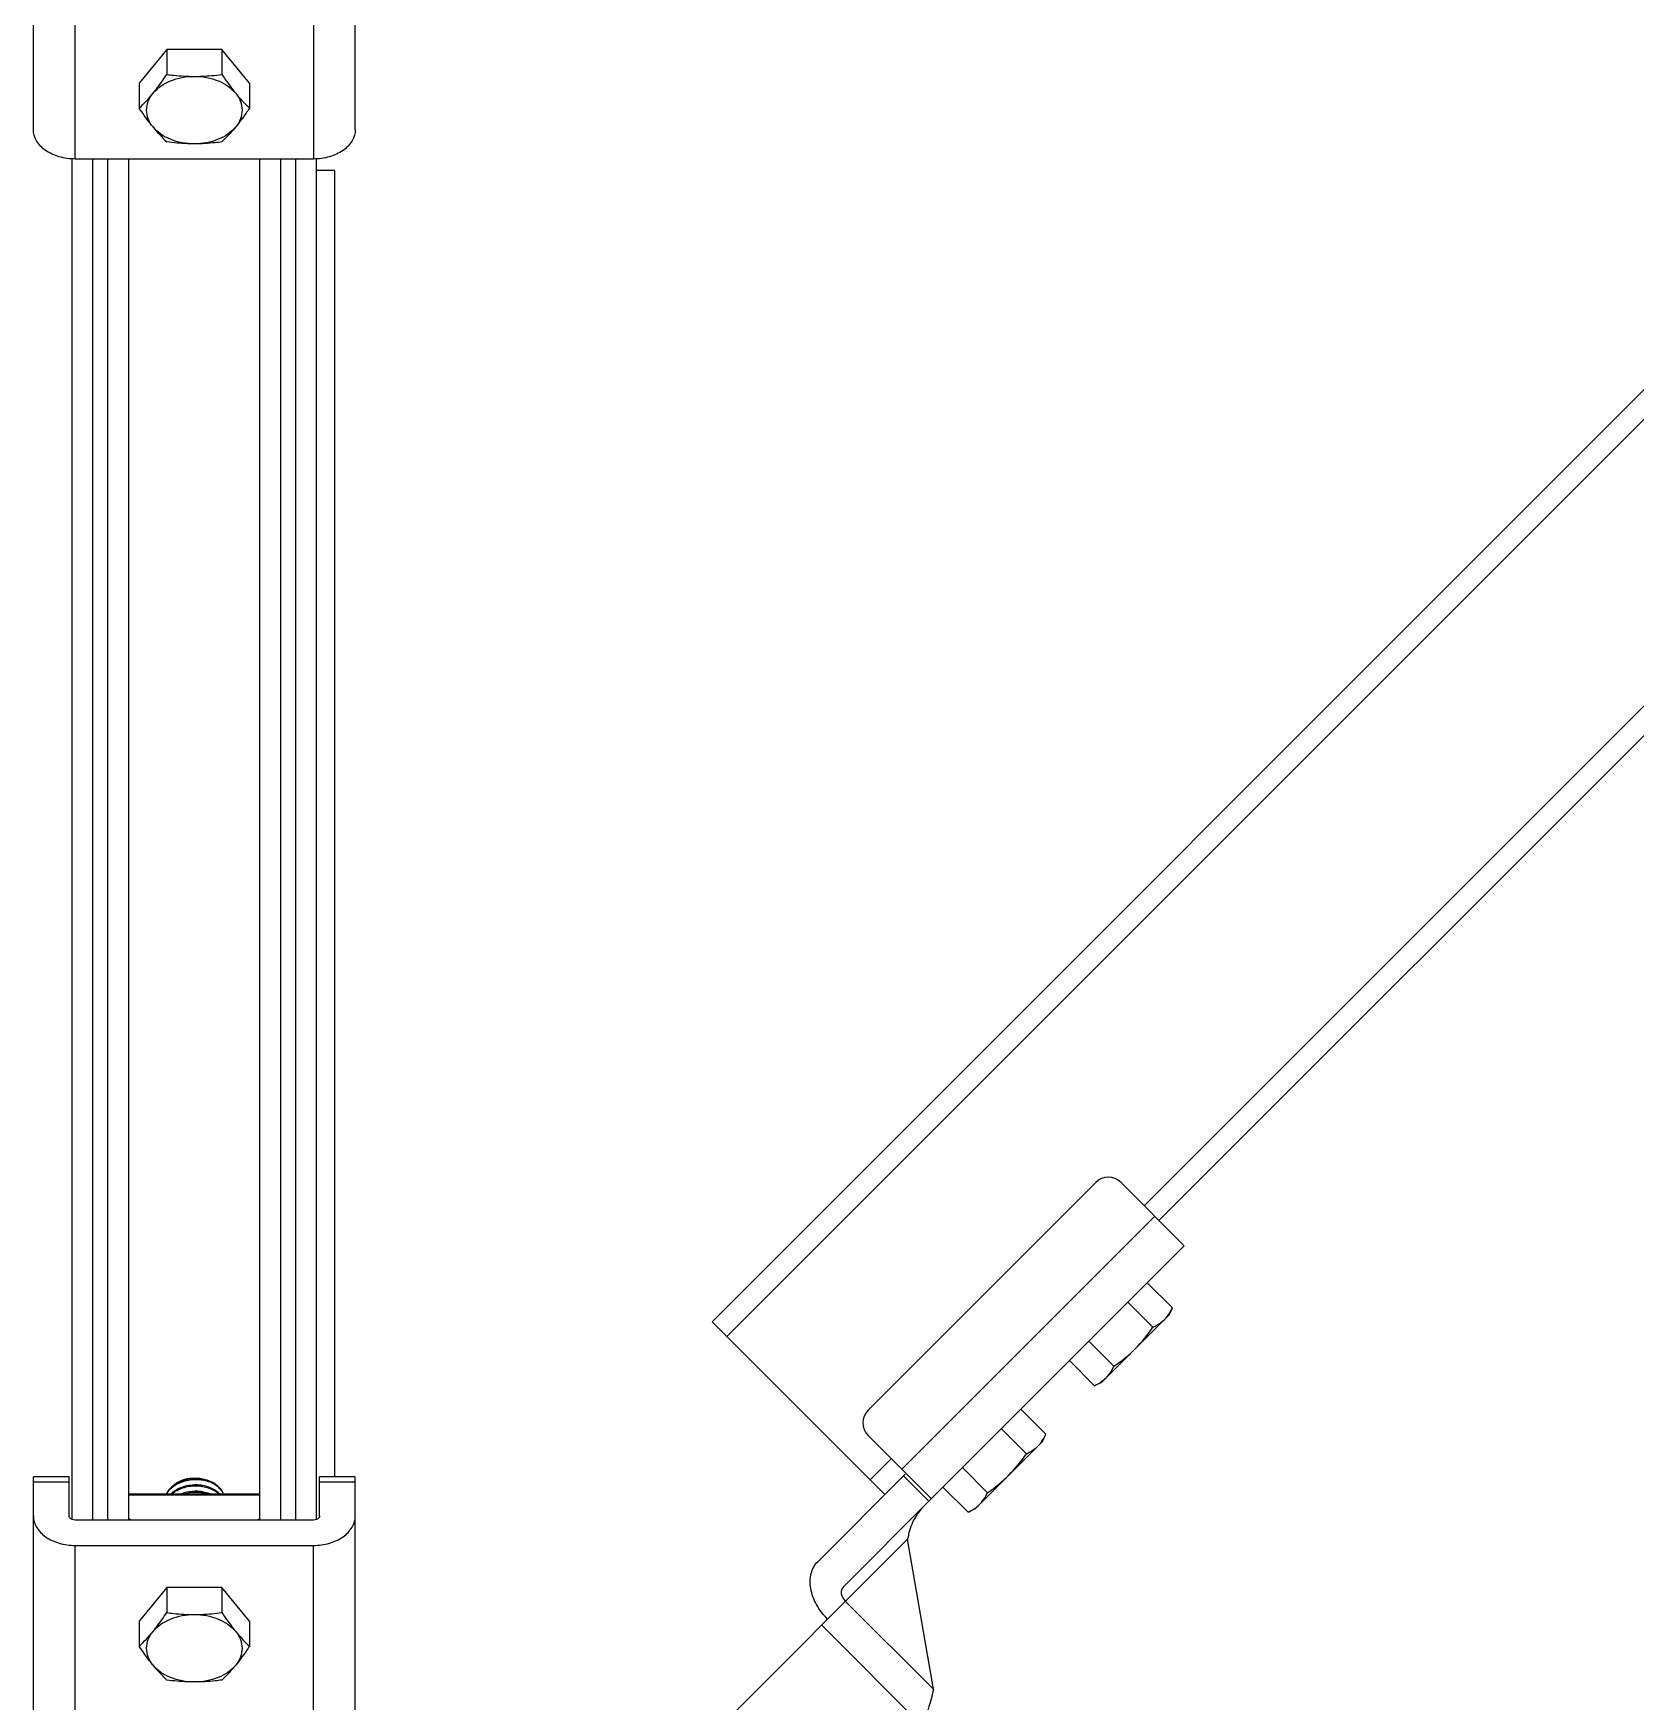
# Model space of a CAD drawing. Extents: x 4995099 to 5303443, y 4627657 to 4889583.
# Drawn here: x 5021038 to 5024940, y 4733185 to 4737248 of the extents above; entities that cross this region are included whole.
import ezdxf

# ---------------------------------------------------------------- set-up
doc = ezdxf.new("R2010")
doc.units = 0
doc.header["$LTSCALE"] = 1000
doc.header["$MEASUREMENT"] = 0
doc.layers.get('0').update_dxf_attribs({"color": 4, "linetype": 'CONTINUOUS'})

msp = doc.modelspace()

# ---------------------------------------------------------------- linework, layer by layer
at = {"linetype": 'Continuous'}
for p, q in [((5026671.4, 4738091.7), (5022690.3, 4734110.6)), ((5026707.3, 4738055.7), (5022726.3, 4734074.7)), ((5021037.5, 4737013.6), (5021037.5, 4737724.5)), ((5021821.6, 4737013.6), (5021821.6, 4737724.5)), ((5021139.2, 4736941.7), (5021139.2, 4737596.4)), ((5021720, 4737559.6), (5021720, 4736941.7)), ((5021362.5, 4737208.7), (5021295.4, 4737126.6)), ((5021362.5, 4737208.7), (5021362.5, 4737147.6)), ((5021496.6, 4737208.7), (5021362.5, 4737208.7)), ((5021496.6, 4737208.7), (5021496.6, 4737147.6)), ((5021563.7, 4737126.6), (5021496.6, 4737208.7)), ((5021295.4, 4737126.6), (5021295.4, 4737065.5)), ((5021563.7, 4737126.6), (5021563.7, 4737065.5)), ((5026389, 4737039.3), (5023742.7, 4734393)), ((5026425, 4737003.4), (5023778.7, 4734357)), ((5021131.9, 4733628.9), (5021131.9, 4736941.7)), ((5021720, 4736941.7), (5021139.2, 4736941.7)), ((5021182.7, 4733627.4), (5021182.7, 4736941.7)), ((5021219, 4733627.4), (5021219, 4736941.7)), ((5021269.8, 4733627.4), (5021269.8, 4736941.7)), ((5021589.3, 4733627.4), (5021589.3, 4736941.7)), ((5021640.1, 4733627.4), (5021640.1, 4736941.7)), ((5021676.4, 4733627.4), (5021676.4, 4736941.7)), ((5021727.2, 4733628.9), (5021727.2, 4736941.7)), ((5021770.8, 4736913.4), (5021727.2, 4736913.4)), ((5021770.8, 4736913.4), (5021770.8, 4733732.6)), ((5023624.6, 4734449.4), (5023070.2, 4733895)), ((5023686.3, 4734449.4), (5023840.3, 4734295.4)), ((5023768.4, 4734367.3), (5023152.4, 4733751.3)), ((5023224.2, 4733679.4), (5023840.3, 4734295.4)), ((5023750.3, 4734205.5), (5023811.4, 4734144.4)), ((5023702.9, 4734158), (5023764, 4734097)), ((5023803.3, 4734127), (5023811.4, 4734144.4)), ((5023111.3, 4733689.7), (5022690.3, 4734110.6)), ((5023639, 4733962.8), (5023803.3, 4734127)), ((5023608, 4734063.2), (5023669.1, 4734002.1)), ((5023560.6, 4734015.8), (5023621.7, 4733954.7)), ((5023639, 4733962.8), (5023621.7, 4733954.7)), ((5023442.3, 4733897.4), (5023503.4, 4733836.4)), ((5023223.7, 4733679.9), (5023070.2, 4733833.4)), ((5023331, 4733654.8), (5023495.3, 4733819)), ((5023394.9, 4733850), (5023455.9, 4733788.9)), ((5023495.3, 4733819), (5023503.4, 4733836.4)), ((5023126.7, 4733776.9), (5023075.4, 4733725.6)), ((5021037.5, 4733021.7), (5021037.5, 4733732.6)), ((5021124.6, 4733732.6), (5021037.5, 4733732.6)), ((5021124.6, 4733637.7), (5021124.6, 4733732.6)), ((5021734.5, 4733637.7), (5021734.5, 4733732.6)), ((5021821.6, 4733732.6), (5021734.5, 4733732.6)), ((5021821.6, 4733021.7), (5021821.6, 4733732.6)), ((5022947.8, 4733526.1), (5023160.8, 4733739.2)), ((5023156.6, 4733735), (5023218.2, 4733673.4)), ((5023300, 4733755.2), (5023361.1, 4733694.1)), ((5021124.6, 4733719.8), (5021037.5, 4733719.8)), ((5021269.8, 4733691.2), (5021589.3, 4733691.2)), ((5021269.8, 4733689), (5021589.3, 4733689)), ((5021821.6, 4733719.8), (5021734.5, 4733719.8)), ((5023252.6, 4733707.8), (5023313.7, 4733646.7)), ((5023009.4, 4733464.5), (5023222.4, 4733677.6)), ((5023331, 4733654.8), (5023313.7, 4733646.7)), ((5021720, 4733627.4), (5021139.2, 4733627.4)), ((5021272.4, 4733629.4), (5021274.2, 4733627.4)), ((5021584.9, 4733627.4), (5021586.7, 4733629.4)), ((5022707, 4733121.1), (5023166.6, 4733580.7)), ((5023229.3, 4733215.6), (5023166.6, 4733580.7)), ((5021139.2, 4732947.9), (5021139.2, 4733565.8)), ((5021139.2, 4733565.8), (5021720, 4733565.8)), ((5021720, 4732930.7), (5021720, 4733565.8)), ((5021362.5, 4733463.1), (5021295.4, 4733381)), ((5021362.5, 4733463.1), (5021362.5, 4733402.1)), ((5021496.6, 4733463.1), (5021362.5, 4733463.1)), ((5021563.7, 4733381), (5021496.6, 4733463.1)), ((5021496.6, 4733463.1), (5021496.6, 4733402.1)), ((5023229.3, 4733215.6), (5023015.4, 4733429.5)), ((5021295.4, 4733381), (5021295.4, 4733319.9)), ((5021563.7, 4733381), (5021563.7, 4733319.9)), ((5022957.3, 4733371.4), (5023202.7, 4733126))]:
    msp.add_line(p, q, dxfattribs=at)
for centre, radius, start, end in [((5021004.7, 4737366.7), 418.6, 313.9914, 320.7735), ((5021653.2, 4737284.5), 418.6, 219.2265, 226.0086), ((5023655.5, 4734418.6), 43.6, 45, 135), ((5023101, 4733864.2), 43.6, 135, 225), ((5021432.7, 4733629.3), 83.8, 100.3047, 102.2499), ((5021432.8, 4733613.3), 84.5, 99.5601, 100.813), ((5021436.1, 4733641.8), 86.1, 69.4703, 74.8773), ((5021437.2, 4733643.1), 82.7, 69.6939, 69.8962), ((5021438.4, 4733646.1), 79.4, 65.0364, 69.7243), ((5021454.1, 4733656.4), 50.8, 43.29, 44.8708), ((5021004.7, 4733621.1), 418.6, 313.9914, 320.7735), ((5021653.2, 4733539), 418.6, 219.2265, 226.0086)]:
    msp.add_arc(centre, radius, start, end, dxfattribs=at)
for points, knots in [([(5021329, 4737101.9), (5021331.8, 4737105.4), (5021343.5, 4737120.2), (5021354.5, 4737135.7), (5021362.5, 4737147.6)], [0, 0, 0, 0, 0.239452, 1, 1, 1, 1]), ([(5021329, 4737101.9), (5021339.9, 4737115.4), (5021372.5, 4737136.6), (5021409.9, 4737143), (5021429.6, 4737143)], [0, 0, 0, 0, 0.468341, 1, 1, 1, 1]), ([(5021362.5, 4737147.6), (5021368, 4737146.9), (5021390.3, 4737144.3), (5021412.7, 4737143), (5021429.6, 4737143)], [0, 0, 0, 0, 0.249182, 1, 1, 1, 1]), ([(5021429.6, 4737143), (5021435.2, 4737143), (5021457.6, 4737143.4), (5021480, 4737145.5), (5021496.6, 4737147.6)], [0, 0, 0, 0, 0.250767, 1, 1, 1, 1]), ([(5021429.6, 4737143), (5021449.3, 4737143), (5021486.6, 4737136.6), (5021519.2, 4737115.4), (5021530.2, 4737101.9)], [0, 0, 0, 0, 0.531659, 1, 1, 1, 1]), ([(5021496.6, 4737147.6), (5021499.4, 4737143.5), (5021510, 4737128), (5021521.3, 4737112.8), (5021530.2, 4737101.9)], [0, 0, 0, 0, 0.259411, 1, 1, 1, 1]), ([(5021329, 4737019.8), (5021324.1, 4737025.7), (5021316.3, 4737038.7), (5021312, 4737060.8), (5021316.3, 4737083), (5021324.1, 4737096), (5021329, 4737101.9)], [0, 0, 0, 0, 0.257487, 0.5, 0.742513, 1, 1, 1, 1]), ([(5021530.2, 4737101.9), (5021532.9, 4737098.5), (5021543.5, 4737085.9), (5021555, 4737073.9), (5021563.7, 4737065.5)], [0, 0, 0, 0, 0.264209, 1, 1, 1, 1]), ([(5021530.2, 4737101.9), (5021535, 4737096), (5021542.8, 4737083), (5021547.1, 4737060.8), (5021542.8, 4737038.7), (5021535, 4737025.7), (5021530.2, 4737019.8)], [0, 0, 0, 0, 0.257487, 0.5, 0.742513, 1, 1, 1, 1]), ([(5021329, 4737019.8), (5021326.1, 4737023.3), (5021314.4, 4737038.1), (5021303.5, 4737053.6), (5021295.4, 4737065.5)], [0, 0, 0, 0, 0.239452, 1, 1, 1, 1]), ([(5021563.7, 4737065.5), (5021560.9, 4737061.4), (5021550.3, 4737045.8), (5021539, 4737030.6), (5021530.2, 4737019.8)], [0, 0, 0, 0, 0.259411, 1, 1, 1, 1]), ([(5021139.2, 4736941.7), (5021126.1, 4736941.7), (5021100.7, 4736945.2), (5021067.4, 4736960.2), (5021043.7, 4736983.6), (5021037.5, 4737004.1), (5021037.5, 4737013.6)], [0, 0, 0, 0, 0.287977, 0.555343, 0.790527, 1, 1, 1, 1]), ([(5021429.6, 4736978.7), (5021409.9, 4736978.7), (5021372.5, 4736985.1), (5021339.9, 4737006.3), (5021329, 4737019.8)], [0, 0, 0, 0, 0.531659, 1, 1, 1, 1]), ([(5021429.6, 4736978.7), (5021423.9, 4736978.7), (5021401.5, 4736979.1), (5021379.1, 4736981.2), (5021362.5, 4736983.3)], [0, 0, 0, 0, 0.250767, 1, 1, 1, 1]), ([(5021530.2, 4737019.8), (5021519.2, 4737006.3), (5021486.6, 4736985.1), (5021449.3, 4736978.7), (5021429.6, 4736978.7)], [0, 0, 0, 0, 0.468341, 1, 1, 1, 1]), ([(5021496.6, 4736983.3), (5021491.1, 4736982.6), (5021468.8, 4736980), (5021446.4, 4736978.7), (5021429.6, 4736978.7)], [0, 0, 0, 0, 0.249182, 1, 1, 1, 1]), ([(5021530.2, 4737019.8), (5021527.4, 4737016.4), (5021516.8, 4737003.8), (5021505.4, 4736991.8), (5021496.6, 4736983.3)], [0, 0, 0, 0, 0.264209, 1, 1, 1, 1]), ([(5021821.6, 4737013.6), (5021821.6, 4737004.1), (5021815.4, 4736983.6), (5021791.7, 4736960.2), (5021758.5, 4736945.2), (5021733, 4736941.7), (5021720, 4736941.7)], [0, 0, 0, 0, 0.209473, 0.444657, 0.712023, 1, 1, 1, 1]), ([(5023792.3, 4734116), (5023794.3, 4734118), (5023801.9, 4734126.5), (5023807.7, 4734136.6), (5023811.4, 4734144.4)], [0, 0, 0, 0, 0.246322, 1, 1, 1, 1]), ([(5023764, 4734097), (5023766.6, 4734098.2), (5023776.8, 4734103.3), (5023786.3, 4734110), (5023792.3, 4734116)], [0, 0, 0, 0, 0.255699, 1, 1, 1, 1]), ([(5023650, 4733973.8), (5023652, 4733975.8), (5023659.7, 4733984.3), (5023665.5, 4733994.3), (5023669.1, 4734002.1)], [0, 0, 0, 0, 0.246322, 1, 1, 1, 1]), ([(5023621.7, 4733954.7), (5023623.1, 4733955.4), (5023628.8, 4733958.1), (5023634.3, 4733961.3), (5023638.2, 4733964)], [0, 0, 0, 0, 0.253346, 1, 1, 1, 1]), ([(5023484.3, 4733808), (5023486.3, 4733810), (5023493.9, 4733818.5), (5023499.7, 4733828.6), (5023503.4, 4733836.4)], [0, 0, 0, 0, 0.246322, 1, 1, 1, 1]), ([(5023455.9, 4733788.9), (5023458.6, 4733790.2), (5023468.8, 4733795.3), (5023478.3, 4733802), (5023484.3, 4733808)], [0, 0, 0, 0, 0.255699, 1, 1, 1, 1]), ([(5021374, 4733707.7), (5021383.5, 4733718.6), (5021405.6, 4733729.1), (5021435.7, 4733730.9), (5021451.4, 4733727.7), (5021458.6, 4733724.9)], [0, 0, 0, 0, 0.4793, 0.744107, 1, 1, 1, 1]), ([(5021374, 4733707.7), (5021372.6, 4733706.5), (5021367.6, 4733701.6), (5021363.5, 4733695.8), (5021361.2, 4733691.2)], [0, 0, 0, 0, 0.260908, 1, 1, 1, 1]), ([(5021362.2, 4733691.2), (5021362.7, 4733692), (5021364.5, 4733695.2), (5021366.8, 4733698.2), (5021368.6, 4733700.4)], [0, 0, 0, 0, 0.244964, 1, 1, 1, 1]), ([(5021368.6, 4733700.4), (5021379.5, 4733712.9), (5021404.9, 4733725), (5021439.4, 4733727.3), (5021457.4, 4733723.8), (5021465.6, 4733720.7)], [0, 0, 0, 0, 0.481069, 0.745193, 1, 1, 1, 1]), ([(5021490.1, 4733692.2), (5021483.2, 4733699.1), (5021464.5, 4733709.7), (5021432.4, 4733714.6), (5021399.7, 4733709.3), (5021380.3, 4733698.3), (5021372.8, 4733691.2)], [0, 0, 0, 0, 0.229048, 0.489241, 0.755135, 1, 1, 1, 1]), ([(5021458.5, 4733724.9), (5021443.9, 4733728.9), (5021413.3, 4733729.7), (5021384.7, 4733717.3), (5021374, 4733707.7)], [0, 0, 0, 0, 0.51374, 1, 1, 1, 1]), ([(5021374.9, 4733691.2), (5021382.5, 4733697.8), (5021401.6, 4733707.8), (5021433.2, 4733712.5), (5021464.2, 4733707.7), (5021482.3, 4733697.7), (5021489.1, 4733691.2)], [0, 0, 0, 0, 0.246285, 0.511502, 0.770596, 1, 1, 1, 1]), ([(5021467.4, 4733691.2), (5021462.2, 4733693.3), (5021439.7, 4733699.5), (5021414.9, 4733697.5), (5021398.4, 4733691.3)], [0, 0, 0, 0, 0.243472, 1, 1, 1, 1]), ([(5021403.8, 4733691.2), (5021408.5, 4733692.6), (5021427.4, 4733696.8), (5021447.7, 4733695.6), (5021461.5, 4733691.3)], [0, 0, 0, 0, 0.252377, 1, 1, 1, 1]), ([(5021448.6, 4733727.1), (5021445.9, 4733727.7), (5021434.9, 4733729.2), (5021423.6, 4733728.5), (5021415.4, 4733726.8)], [0, 0, 0, 0, 0.246819, 1, 1, 1, 1]), ([(5021451.1, 4733711.2), (5021448.4, 4733711.8), (5021437.4, 4733713.7), (5021426, 4733713.3), (5021417.7, 4733711.8)], [0, 0, 0, 0, 0.245752, 1, 1, 1, 1]), ([(5021451.7, 4733695.7), (5021449, 4733696.3), (5021438.2, 4733698.2), (5021427, 4733698), (5021418.8, 4733696.6)], [0, 0, 0, 0, 0.245444, 1, 1, 1, 1]), ([(5021480.8, 4733715.1), (5021479.7, 4733715.8), (5021475.1, 4733718.7), (5021470.1, 4733721), (5021466.3, 4733722.4)], [0, 0, 0, 0, 0.242042, 1, 1, 1, 1]), ([(5021471.9, 4733718.1), (5021472.6, 4733717.8), (5021475.4, 4733716.5), (5021478.1, 4733714.9), (5021480, 4733713.7)], [0, 0, 0, 0, 0.254738, 1, 1, 1, 1]), ([(5021480, 4733713.7), (5021484.5, 4733710.9), (5021492.4, 4733704.4), (5021498, 4733695.7), (5021499.8, 4733691.2)], [0, 0, 0, 0, 0.526239, 1, 1, 1, 1]), ([(5021480.8, 4733715.1), (5021485.2, 4733712), (5021493, 4733705), (5021498.4, 4733695.8), (5021500, 4733691.2)], [0, 0, 0, 0, 0.522981, 1, 1, 1, 1]), ([(5023342, 4733665.8), (5023344, 4733667.7), (5023351.7, 4733676.3), (5023357.5, 4733686.3), (5023361.1, 4733694.1)], [0, 0, 0, 0, 0.246322, 1, 1, 1, 1]), ([(5023205.2, 4733660.4), (5023194.2, 4733649.3), (5023176.9, 4733624), (5023168.9, 4733594.8), (5023166.6, 4733580.7)], [0, 0, 0, 0, 0.522516, 1, 1, 1, 1]), ([(5023223.7, 4733679.9), (5023223.8, 4733679.8), (5023224, 4733678.8), (5023223, 4733678.1), (5023222.4, 4733677.6)], [0, 0, 0, 0, 0.126775, 1, 1, 1, 1]), ([(5023313.7, 4733646.7), (5023315.1, 4733647.3), (5023320.8, 4733650.1), (5023326.3, 4733653.3), (5023330.2, 4733656)], [0, 0, 0, 0, 0.253346, 1, 1, 1, 1]), ([(5021037.5, 4733637.7), (5021037.5, 4733628.2), (5021043.7, 4733607.7), (5021067.4, 4733584.3), (5021100.7, 4733569.2), (5021126.1, 4733565.8), (5021139.2, 4733565.8)], [0, 0, 0, 0, 0.209473, 0.444657, 0.712023, 1, 1, 1, 1]), ([(5021131.8, 4733628.8), (5021130.8, 4733629.3), (5021127.3, 4733631), (5021124.6, 4733634.9), (5021124.6, 4733637.7)], [0, 0, 0, 0, 0.2888, 1, 1, 1, 1]), ([(5021720, 4733565.8), (5021733, 4733565.8), (5021758.5, 4733569.2), (5021791.7, 4733584.3), (5021815.4, 4733607.7), (5021821.6, 4733628.2), (5021821.6, 4733637.7)], [0, 0, 0, 0, 0.287977, 0.555343, 0.790527, 1, 1, 1, 1]), ([(5021734.5, 4733637.7), (5021734.5, 4733636.8), (5021733.7, 4733632.8), (5021730.1, 4733630), (5021727.3, 4733628.8)], [0, 0, 0, 0, 0.22722, 1, 1, 1, 1]), ([(5022971.8, 4733385.9), (5022961.2, 4733396.5), (5022943.5, 4733419.8), (5022928.7, 4733458.8), (5022928.5, 4733496.9), (5022940.1, 4733518.4), (5022947.8, 4733526.1)], [0, 0, 0, 0, 0.287971, 0.555344, 0.790532, 1, 1, 1, 1]), ([(5023009.4, 4733464.5), (5023005.4, 4733460.6), (5023002.9, 4733445.8), (5023010.3, 4733434.5), (5023015.4, 4733429.5)], [0, 0, 0, 0, 0.440241, 1, 1, 1, 1]), ([(5021329, 4733356.4), (5021331.8, 4733359.9), (5021343.5, 4733374.7), (5021354.5, 4733390.2), (5021362.5, 4733402.1)], [0, 0, 0, 0, 0.239452, 1, 1, 1, 1]), ([(5021329, 4733356.4), (5021339.9, 4733369.8), (5021372.5, 4733391), (5021409.9, 4733397.4), (5021429.6, 4733397.4)], [0, 0, 0, 0, 0.468341, 1, 1, 1, 1]), ([(5021362.5, 4733402.1), (5021368, 4733401.4), (5021390.3, 4733398.7), (5021412.7, 4733397.4), (5021429.6, 4733397.4)], [0, 0, 0, 0, 0.249182, 1, 1, 1, 1]), ([(5021429.6, 4733397.4), (5021435.2, 4733397.4), (5021457.6, 4733397.9), (5021480, 4733399.9), (5021496.6, 4733402.1)], [0, 0, 0, 0, 0.250767, 1, 1, 1, 1]), ([(5021429.6, 4733397.4), (5021449.3, 4733397.4), (5021486.6, 4733391), (5021519.2, 4733369.8), (5021530.2, 4733356.4)], [0, 0, 0, 0, 0.531659, 1, 1, 1, 1]), ([(5021496.6, 4733402.1), (5021499.4, 4733398), (5021510, 4733382.4), (5021521.3, 4733367.2), (5021530.2, 4733356.4)], [0, 0, 0, 0, 0.259411, 1, 1, 1, 1]), ([(5021329, 4733274.2), (5021324.1, 4733280.2), (5021316.3, 4733293.1), (5021312, 4733315.3), (5021316.3, 4733337.5), (5021324.1, 4733350.4), (5021329, 4733356.4)], [0, 0, 0, 0, 0.257487, 0.5, 0.742513, 1, 1, 1, 1]), ([(5021530.2, 4733356.4), (5021532.9, 4733353), (5021543.5, 4733340.4), (5021555, 4733328.4), (5021563.7, 4733319.9)], [0, 0, 0, 0, 0.264209, 1, 1, 1, 1]), ([(5021530.2, 4733356.4), (5021535, 4733350.4), (5021542.8, 4733337.5), (5021547.1, 4733315.3), (5021542.8, 4733293.1), (5021535, 4733280.2), (5021530.2, 4733274.2)], [0, 0, 0, 0, 0.257487, 0.5, 0.742513, 1, 1, 1, 1]), ([(5021329, 4733274.2), (5021326.1, 4733277.7), (5021314.4, 4733292.6), (5021303.5, 4733308), (5021295.4, 4733319.9)], [0, 0, 0, 0, 0.239452, 1, 1, 1, 1]), ([(5021563.7, 4733319.9), (5021560.9, 4733315.9), (5021550.3, 4733300.3), (5021539, 4733285.1), (5021530.2, 4733274.2)], [0, 0, 0, 0, 0.259411, 1, 1, 1, 1]), ([(5021429.6, 4733233.2), (5021409.9, 4733233.2), (5021372.5, 4733239.6), (5021339.9, 4733260.8), (5021329, 4733274.2)], [0, 0, 0, 0, 0.531659, 1, 1, 1, 1]), ([(5021530.2, 4733274.2), (5021519.2, 4733260.8), (5021486.6, 4733239.6), (5021449.3, 4733233.2), (5021429.6, 4733233.2)], [0, 0, 0, 0, 0.468341, 1, 1, 1, 1]), ([(5021530.2, 4733274.2), (5021527.4, 4733270.9), (5021516.8, 4733258.2), (5021505.4, 4733246.2), (5021496.6, 4733237.8)], [0, 0, 0, 0, 0.264209, 1, 1, 1, 1]), ([(5021429.6, 4733233.2), (5021423.9, 4733233.2), (5021401.5, 4733233.6), (5021379.1, 4733235.6), (5021362.5, 4733237.8)], [0, 0, 0, 0, 0.250767, 1, 1, 1, 1]), ([(5021496.6, 4733237.8), (5021491.1, 4733237.1), (5021468.8, 4733234.5), (5021446.4, 4733233.2), (5021429.6, 4733233.2)], [0, 0, 0, 0, 0.249182, 1, 1, 1, 1]), ([(5023229.3, 4733215.6), (5023226.6, 4733201.2), (5023218.2, 4733171.1), (5023208.1, 4733141.7), (5023202.7, 4733126)], [0, 0, 0, 0, 0.468219, 1, 1, 1, 1])]:
    msp.add_open_spline(points, degree=3, knots=knots, dxfattribs=at)
for points in [[(5023721.2, 4734044.9), (5023737, 4734060.8), (5023751.2, 4734078.5), (5023764, 4734097)], [(5023669.1, 4734002.1), (5023687.6, 4734014.9), (5023705.3, 4734029), (5023721.2, 4734044.9)], [(5023638.2, 4733964), (5023642.4, 4733966.9), (5023646.4, 4733970.2), (5023650, 4733973.8)], [(5023413.1, 4733736.9), (5023429, 4733752.8), (5023443.2, 4733770.5), (5023455.9, 4733788.9)], [(5023361.1, 4733694.1), (5023379.6, 4733706.9), (5023397.3, 4733721), (5023413.1, 4733736.9)], [(5023330.2, 4733656), (5023334.4, 4733658.9), (5023338.4, 4733662.1), (5023342, 4733665.8)], [(5021139.2, 4733627.4), (5021136.7, 4733627.4), (5021134.1, 4733627.9), (5021131.8, 4733628.8)], [(5021269.9, 4733631.2), (5021270.8, 4733630.7), (5021271.7, 4733630.1), (5021272.4, 4733629.4)], [(5021586.7, 4733629.4), (5021587.4, 4733630.1), (5021588.3, 4733630.7), (5021589.2, 4733631.2)], [(5021727.3, 4733628.8), (5021725, 4733627.9), (5021722.4, 4733627.4), (5021720, 4733627.4)]]:
    msp.add_open_spline(points, degree=3, dxfattribs=at)

doc.saveas('drawing.dxf')
